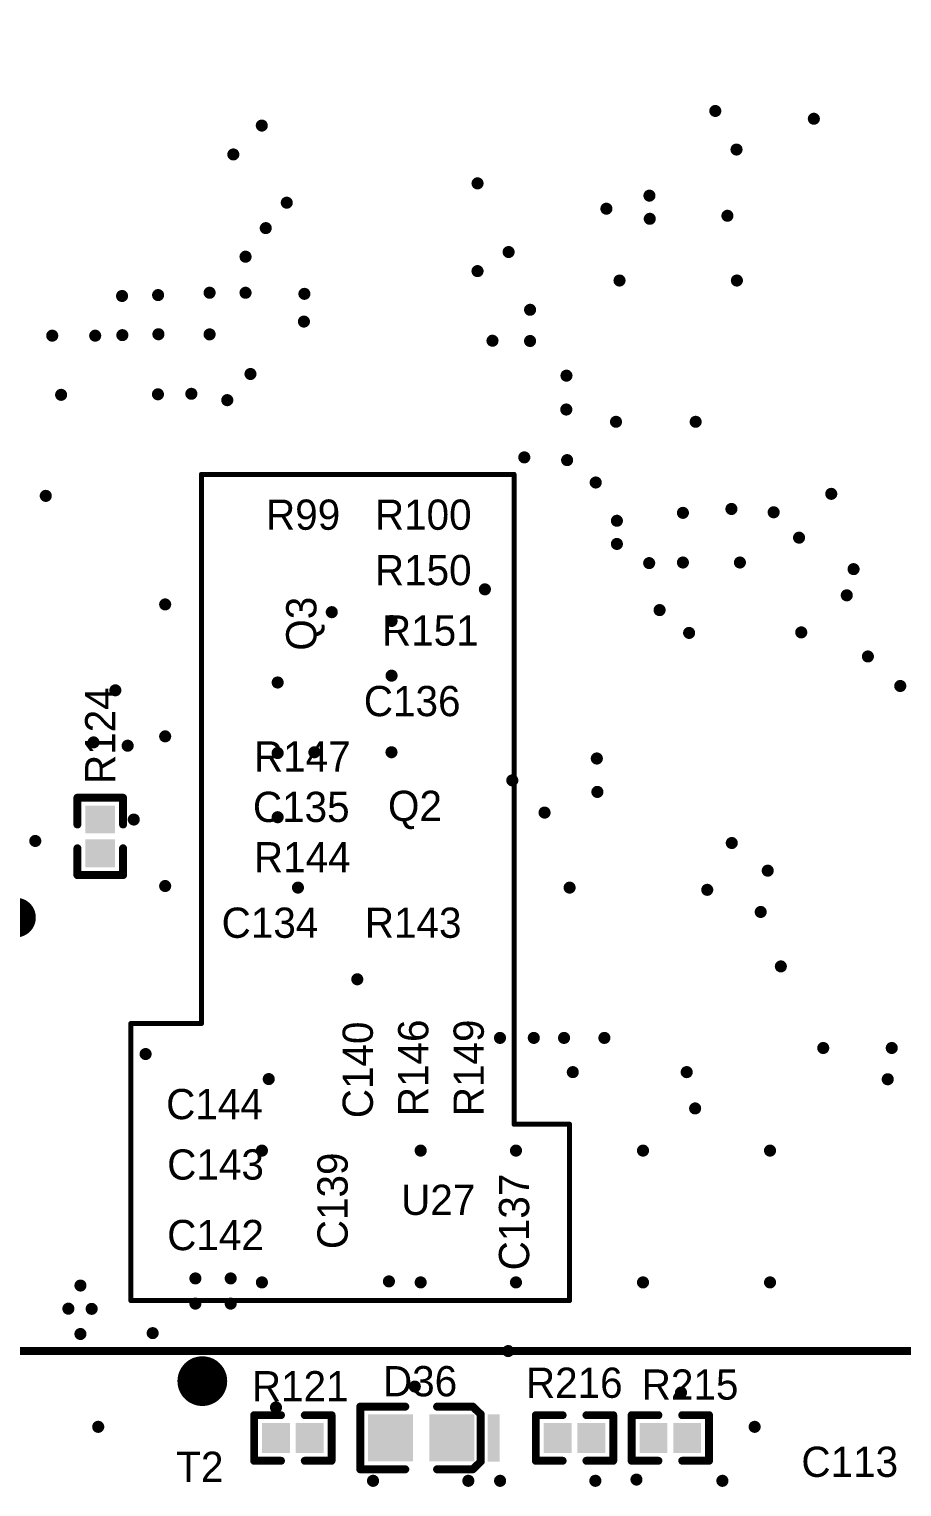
# Model space of a CAD drawing. Header units: millimetres. Extents: x 1205 to 1330, y 770 to 864.
# Drawn here: x 1230.05 to 1252.03, y 791.97 to 828.72 of the extents above; entities that cross this region are included whole.
import ezdxf

# ---------------------------------------------------------------- set-up
doc = ezdxf.new("R2010")
doc.units = ezdxf.units.MM
for name, color, linetype in [('Mechanical1', 6, 'Continuous'), ('PadHoleLayer', 156, 'Continuous'), ('TopOverlay', 2, 'Continuous'), ('TopPaste', 8, 'Continuous'), ('TopSolder', 216, 'Continuous'), ('ViaHoleLayer', 16, 'Continuous')]:
    doc.layers.add(name, color=color, linetype=linetype)

# ---------------------------------------------------------------- blocks, each defined once
blk = doc.blocks.new('0603_LED_S1_267')
at = {"layer": 'TopOverlay', "const_width": 0.2}
for points in [[(-1.3, 0.79), (-1.5, 0.597)], [(-0.4, 0.79), (-1.3, 0.79)], [(1.535, 0.79), (0.4, 0.79)], [(1.535, 0.79), (1.535, -0.79)], [(-1.5, 0.597), (-1.5, -0.597)], [(-1.3, -0.79), (-1.5, -0.597)], [(-0.4, -0.79), (-1.3, -0.79)], [(1.535, -0.79), (0.4, -0.79)]]:
    blk.add_lwpolyline(points, dxfattribs=at)
at = {"layer": 'TopOverlay', "const_width": 0.1}
for points in [[(-1.35, 0.79, 1), (-1.25, 0.79, 1)], [(-1.35, 0.79, 1), (-1.25, 0.79, 1)], [(-0.45, 0.79, 1), (-0.35, 0.79, 1)], [(0.35, 0.79, 1), (0.45, 0.79, 1)], [(1.485, 0.79, 1), (1.585, 0.79, 1)], [(1.485, 0.79, 1), (1.585, 0.79, 1)], [(-1.55, 0.597, 1), (-1.45, 0.597, 1)], [(-1.55, 0.597, 1), (-1.45, 0.597, 1)], [(-1.55, -0.597, 1), (-1.45, -0.597, 1)], [(-1.55, -0.597, 1), (-1.45, -0.597, 1)], [(-1.35, -0.79, 1), (-1.25, -0.79, 1)], [(-1.35, -0.79, 1), (-1.25, -0.79, 1)], [(-0.45, -0.79, 1), (-0.35, -0.79, 1)], [(0.35, -0.79, 1), (0.45, -0.79, 1)], [(1.485, -0.79, 1), (1.585, -0.79, 1)], [(1.485, -0.79, 1), (1.585, -0.79, 1)]]:
    blk.add_lwpolyline(points, format="xyb", close=True, dxfattribs=at)
at = {"layer": 'TopOverlay'}
blk.add_solid([(-1.975, -0.6), (-1.675, -0.6), (-1.975, 0.6), (-1.675, 0.6)], dxfattribs=at)
at = {"layer": 'TopPaste'}
for points in [[(-0.305, 0.49), (-1.235, 0.49), (-0.305, -0.49), (-1.235, -0.49)], [(1.235, 0.49), (0.305, 0.49), (1.235, -0.49), (0.305, -0.49)]]:
    blk.add_solid(points, dxfattribs=at)
at = {"layer": 'TopSolder'}
for points in [[(-0.203, 0.592), (-1.337, 0.592), (-0.203, -0.592), (-1.337, -0.592)], [(1.337, 0.592), (0.203, 0.592), (1.337, -0.592), (0.203, -0.592)]]:
    blk.add_solid(points, dxfattribs=at)
blk = doc.blocks.new('MEDC52_32F_PCIE_LOCK_L_B_331')
at = {"layer": 'PadHoleLayer'}
for points, const_width in [([(-12.9, 21.95, 1), (-12.1, 21.95, 1)], 0.8), ([(12.225, 21.95, 1), (12.775, 21.95, 1)], 0.55)]:
    blk.add_lwpolyline(points, format="xyb", close=True, dxfattribs=dict(at, const_width=const_width))
at = {"layer": 'TopSolder'}
for points, const_width in [([(-12.938, 21.95, 1), (-12.062, 21.95, 1)], 0.877), ([(12.187, 21.95, 1), (12.813, 21.95, 1)], 0.627)]:
    blk.add_lwpolyline(points, format="xyb", close=True, dxfattribs=dict(at, const_width=const_width))
blk = doc.blocks.new('0402_R_476')
at = {"layer": 'TopOverlay', "const_width": 0.2}
for points in [[(-0.975, 0.575), (-0.975, -0.575)], [(-0.3, 0.575), (-0.975, 0.575)], [(0.975, 0.575), (0.3, 0.575)], [(0.975, -0.575), (0.975, 0.575)], [(-0.3, -0.575), (-0.975, -0.575)], [(0.975, -0.575), (0.3, -0.575)]]:
    blk.add_lwpolyline(points, dxfattribs=at)
at = {"layer": 'TopOverlay', "const_width": 0.1}
for points in [[(-1.025, 0.575, 1), (-0.925, 0.575, 1)], [(-1.025, 0.575, 1), (-0.925, 0.575, 1)], [(-0.35, 0.575, 1), (-0.25, 0.575, 1)], [(0.25, 0.575, 1), (0.35, 0.575, 1)], [(0.925, 0.575, 1), (1.025, 0.575, 1)], [(0.925, 0.575, 1), (1.025, 0.575, 1)], [(-1.025, -0.575, 1), (-0.925, -0.575, 1)], [(-1.025, -0.575, 1), (-0.925, -0.575, 1)], [(-0.35, -0.575, 1), (-0.25, -0.575, 1)], [(0.25, -0.575, 1), (0.35, -0.575, 1)], [(0.925, -0.575, 1), (1.025, -0.575, 1)], [(0.925, -0.575, 1), (1.025, -0.575, 1)]]:
    blk.add_lwpolyline(points, format="xyb", close=True, dxfattribs=at)
at = {"layer": 'TopPaste'}
for points in [[(-0.725, -0.325), (-0.125, -0.325), (-0.725, 0.325), (-0.125, 0.325)], [(0.125, -0.325), (0.725, -0.325), (0.125, 0.325), (0.725, 0.325)]]:
    blk.add_solid(points, dxfattribs=at)
at = {"layer": 'TopSolder'}
for points in [[(-0.776, -0.376), (-0.074, -0.376), (-0.776, 0.376), (-0.074, 0.376)], [(0.074, -0.376), (0.776, -0.376), (0.074, 0.376), (0.776, 0.376)]]:
    blk.add_solid(points, dxfattribs=at)
blk = doc.blocks.new('0402_R_479')
at = {"layer": 'TopOverlay', "const_width": 0.2}
for points in [[(-0.975, 0.575), (-0.975, -0.575)], [(-0.975, 0.575), (-0.3, 0.575)], [(0.3, 0.575), (0.975, 0.575)], [(0.975, 0.575), (0.975, -0.575)], [(-0.3, -0.575), (-0.975, -0.575)], [(0.975, -0.575), (0.3, -0.575)]]:
    blk.add_lwpolyline(points, dxfattribs=at)
at = {"layer": 'TopOverlay', "const_width": 0.1}
for points in [[(-1.025, 0.575, 1), (-0.925, 0.575, 1)], [(-1.025, 0.575, 1), (-0.925, 0.575, 1)], [(-0.35, 0.575, 1), (-0.25, 0.575, 1)], [(0.25, 0.575, 1), (0.35, 0.575, 1)], [(0.925, 0.575, 1), (1.025, 0.575, 1)], [(0.925, 0.575, 1), (1.025, 0.575, 1)], [(-1.025, -0.575, 1), (-0.925, -0.575, 1)], [(-1.025, -0.575, 1), (-0.925, -0.575, 1)], [(-0.35, -0.575, 1), (-0.25, -0.575, 1)], [(0.25, -0.575, 1), (0.35, -0.575, 1)], [(0.925, -0.575, 1), (1.025, -0.575, 1)], [(0.925, -0.575, 1), (1.025, -0.575, 1)]]:
    blk.add_lwpolyline(points, format="xyb", close=True, dxfattribs=at)
at = {"layer": 'TopPaste'}
for points in [[(-0.725, -0.325), (-0.125, -0.325), (-0.725, 0.325), (-0.125, 0.325)], [(0.125, -0.325), (0.725, -0.325), (0.125, 0.325), (0.725, 0.325)]]:
    blk.add_solid(points, dxfattribs=at)
at = {"layer": 'TopSolder'}
for points in [[(-0.776, -0.376), (-0.074, -0.376), (-0.776, 0.376), (-0.074, 0.376)], [(0.074, -0.376), (0.776, -0.376), (0.074, 0.376), (0.776, 0.376)]]:
    blk.add_solid(points, dxfattribs=at)
blk = doc.blocks.new('0402_R_566')
at = {"layer": 'TopOverlay', "const_width": 0.2}
for points in [[(-0.975, -0.575), (-0.975, 0.575)], [(-0.975, 0.575), (-0.3, 0.575)], [(0.3, 0.575), (0.975, 0.575)], [(0.975, 0.575), (0.975, -0.575)], [(-0.975, -0.575), (-0.3, -0.575)], [(0.3, -0.575), (0.975, -0.575)]]:
    blk.add_lwpolyline(points, dxfattribs=at)
at = {"layer": 'TopOverlay', "const_width": 0.1}
for points in [[(-1.025, 0.575, 1), (-0.925, 0.575, 1)], [(-1.025, 0.575, 1), (-0.925, 0.575, 1)], [(-0.35, 0.575, 1), (-0.25, 0.575, 1)], [(0.25, 0.575, 1), (0.35, 0.575, 1)], [(0.925, 0.575, 1), (1.025, 0.575, 1)], [(0.925, 0.575, 1), (1.025, 0.575, 1)], [(-1.025, -0.575, 1), (-0.925, -0.575, 1)], [(-1.025, -0.575, 1), (-0.925, -0.575, 1)], [(-0.35, -0.575, 1), (-0.25, -0.575, 1)], [(0.25, -0.575, 1), (0.35, -0.575, 1)], [(0.925, -0.575, 1), (1.025, -0.575, 1)], [(0.925, -0.575, 1), (1.025, -0.575, 1)]]:
    blk.add_lwpolyline(points, format="xyb", close=True, dxfattribs=at)
at = {"layer": 'TopPaste'}
for points in [[(-0.725, -0.325), (-0.125, -0.325), (-0.725, 0.325), (-0.125, 0.325)], [(0.125, -0.325), (0.725, -0.325), (0.125, 0.325), (0.725, 0.325)]]:
    blk.add_solid(points, dxfattribs=at)
at = {"layer": 'TopSolder'}
for points in [[(-0.776, -0.376), (-0.074, -0.376), (-0.776, 0.376), (-0.074, 0.376)], [(0.074, -0.376), (0.776, -0.376), (0.074, 0.376), (0.776, 0.376)]]:
    blk.add_solid(points, dxfattribs=at)
blk = doc.blocks.new('0402_R_567')
at = {"layer": 'TopOverlay', "const_width": 0.2}
for points in [[(-0.975, -0.575), (-0.975, 0.575)], [(-0.975, 0.575), (-0.3, 0.575)], [(0.3, 0.575), (0.975, 0.575)], [(0.975, 0.575), (0.975, -0.575)], [(-0.975, -0.575), (-0.3, -0.575)], [(0.3, -0.575), (0.975, -0.575)]]:
    blk.add_lwpolyline(points, dxfattribs=at)
at = {"layer": 'TopOverlay', "const_width": 0.1}
for points in [[(-1.025, 0.575, 1), (-0.925, 0.575, 1)], [(-1.025, 0.575, 1), (-0.925, 0.575, 1)], [(-0.35, 0.575, 1), (-0.25, 0.575, 1)], [(0.25, 0.575, 1), (0.35, 0.575, 1)], [(0.925, 0.575, 1), (1.025, 0.575, 1)], [(0.925, 0.575, 1), (1.025, 0.575, 1)], [(-1.025, -0.575, 1), (-0.925, -0.575, 1)], [(-1.025, -0.575, 1), (-0.925, -0.575, 1)], [(-0.35, -0.575, 1), (-0.25, -0.575, 1)], [(0.25, -0.575, 1), (0.35, -0.575, 1)], [(0.925, -0.575, 1), (1.025, -0.575, 1)], [(0.925, -0.575, 1), (1.025, -0.575, 1)]]:
    blk.add_lwpolyline(points, format="xyb", close=True, dxfattribs=at)
at = {"layer": 'TopPaste'}
for points in [[(-0.725, -0.325), (-0.125, -0.325), (-0.725, 0.325), (-0.125, 0.325)], [(0.125, -0.325), (0.725, -0.325), (0.125, 0.325), (0.725, 0.325)]]:
    blk.add_solid(points, dxfattribs=at)
at = {"layer": 'TopSolder'}
for points in [[(-0.776, -0.376), (-0.074, -0.376), (-0.776, 0.376), (-0.074, 0.376)], [(0.074, -0.376), (0.776, -0.376), (0.074, 0.376), (0.776, 0.376)]]:
    blk.add_solid(points, dxfattribs=at)
blk = doc.blocks.new('CONN_SMD_80P_P0_50_DF12NA_3_0_80DP_0_5V_663')
at = {"layer": 'Mechanical1'}
for points, const_width in [([(-10.475, -1.5, 1), (-11.125, -1.5, 1)], 0.0254), ([(11.125, -1.5, 1), (10.475, -1.5, 1)], 0.0254), ([(-11.131, -1.5, 1), (-11.119, -1.5, 1)], 0.0127), ([(-10.481, -1.5, 1), (-10.469, -1.5, 1)], 0.0127), ([(10.469, -1.5, 1), (10.481, -1.5, 1)], 0.0127), ([(11.119, -1.5, 1), (11.131, -1.5, 1)], 0.0127)]:
    blk.add_lwpolyline(points, format="xyb", close=True, dxfattribs=dict(at, const_width=const_width))
at = {"layer": 'TopOverlay', "const_width": 0.254}
for points in [[(-11.35, 2.2), (-11.35, -2.2)], [(-11.35, 2.2), (-10.106, 2.2)], [(10.106, 2.2), (11.35, 2.2)], [(11.35, 2.2), (11.35, -2.2)], [(-11.35, -2.2), (-10.106, -2.2)], [(10.106, -2.2), (11.35, -2.2)]]:
    blk.add_lwpolyline(points, dxfattribs=at)
at = {"layer": 'TopOverlay'}
for points, const_width in [([(-11.414, 2.2, 1), (-11.287, 2.2, 1)], 0.127), ([(-11.414, 2.2, 1), (-11.287, 2.2, 1)], 0.127), ([(-10.17, 2.2, 1), (-10.043, 2.2, 1)], 0.127), ([(10.043, 2.2, 1), (10.17, 2.2, 1)], 0.127), ([(11.286, 2.2, 1), (11.413, 2.2, 1)], 0.127), ([(11.286, 2.2, 1), (11.413, 2.2, 1)], 0.127), ([(-11.414, -2.2, 1), (-11.287, -2.2, 1)], 0.127), ([(-11.414, -2.2, 1), (-11.287, -2.2, 1)], 0.127), ([(-10.17, -2.2, 1), (-10.043, -2.2, 1)], 0.127), ([(10.043, -2.2, 1), (10.17, -2.2, 1)], 0.127), ([(11.286, -2.2, 1), (11.413, -2.2, 1)], 0.127), ([(11.286, -2.2, 1), (11.413, -2.2, 1)], 0.127), ([(-10.67, -2.81, 1), (-11.17, -2.81, 1)], 0.5), ([(-11.295, -2.81, 1), (-11.045, -2.81, 1)], 0.25), ([(-10.795, -2.81, 1), (-10.545, -2.81, 1)], 0.25)]:
    blk.add_lwpolyline(points, format="xyb", close=True, dxfattribs=dict(at, const_width=const_width))
at = {"layer": 'TopPaste'}
for points in [[(-9.875, 1), (-9.625, 1), (-9.875, 2.6), (-9.625, 2.6)], [(-9.375, 1), (-9.125, 1), (-9.375, 2.6), (-9.125, 2.6)], [(-8.875, 1), (-8.625, 1), (-8.875, 2.6), (-8.625, 2.6)], [(-8.375, 1), (-8.125, 1), (-8.375, 2.6), (-8.125, 2.6)], [(-7.875, 1), (-7.625, 1), (-7.875, 2.6), (-7.625, 2.6)], [(-7.375, 1), (-7.125, 1), (-7.375, 2.6), (-7.125, 2.6)], [(-6.875, 1), (-6.625, 1), (-6.875, 2.6), (-6.625, 2.6)], [(-6.375, 1), (-6.125, 1), (-6.375, 2.6), (-6.125, 2.6)], [(-5.875, 1), (-5.625, 1), (-5.875, 2.6), (-5.625, 2.6)], [(-5.375, 1), (-5.125, 1), (-5.375, 2.6), (-5.125, 2.6)], [(-4.875, 1), (-4.625, 1), (-4.875, 2.6), (-4.625, 2.6)], [(-4.375, 1), (-4.125, 1), (-4.375, 2.6), (-4.125, 2.6)], [(-3.875, 1), (-3.625, 1), (-3.875, 2.6), (-3.625, 2.6)], [(-3.375, 1), (-3.125, 1), (-3.375, 2.6), (-3.125, 2.6)], [(-2.875, 1), (-2.625, 1), (-2.875, 2.6), (-2.625, 2.6)], [(-2.375, 1), (-2.125, 1), (-2.375, 2.6), (-2.125, 2.6)], [(-1.875, 1), (-1.625, 1), (-1.875, 2.6), (-1.625, 2.6)], [(-1.375, 1), (-1.125, 1), (-1.375, 2.6), (-1.125, 2.6)], [(-0.875, 1), (-0.625, 1), (-0.875, 2.6), (-0.625, 2.6)], [(-0.375, 1), (-0.125, 1), (-0.375, 2.6), (-0.125, 2.6)], [(0.125, 1), (0.375, 1), (0.125, 2.6), (0.375, 2.6)], [(0.625, 1), (0.875, 1), (0.625, 2.6), (0.875, 2.6)], [(1.125, 1), (1.375, 1), (1.125, 2.6), (1.375, 2.6)], [(1.625, 1), (1.875, 1), (1.625, 2.6), (1.875, 2.6)], [(2.125, 1), (2.375, 1), (2.125, 2.6), (2.375, 2.6)], [(2.625, 1), (2.875, 1), (2.625, 2.6), (2.875, 2.6)], [(3.125, 1), (3.375, 1), (3.125, 2.6), (3.375, 2.6)], [(3.625, 1), (3.875, 1), (3.625, 2.6), (3.875, 2.6)], [(4.125, 1), (4.375, 1), (4.125, 2.6), (4.375, 2.6)], [(4.625, 1), (4.875, 1), (4.625, 2.6), (4.875, 2.6)], [(5.125, 1), (5.375, 1), (5.125, 2.6), (5.375, 2.6)], [(5.625, 1), (5.875, 1), (5.625, 2.6), (5.875, 2.6)], [(6.125, 1), (6.375, 1), (6.125, 2.6), (6.375, 2.6)], [(6.625, 1), (6.875, 1), (6.625, 2.6), (6.875, 2.6)], [(7.125, 1), (7.375, 1), (7.125, 2.6), (7.375, 2.6)], [(7.625, 1), (7.875, 1), (7.625, 2.6), (7.875, 2.6)], [(8.125, 1), (8.375, 1), (8.125, 2.6), (8.375, 2.6)], [(8.625, 1), (8.875, 1), (8.625, 2.6), (8.875, 2.6)], [(9.125, 1), (9.375, 1), (9.125, 2.6), (9.375, 2.6)], [(9.625, 1), (9.875, 1), (9.625, 2.6), (9.875, 2.6)], [(-9.875, -2.6), (-9.625, -2.6), (-9.875, -1), (-9.625, -1)], [(-9.375, -2.6), (-9.125, -2.6), (-9.375, -1), (-9.125, -1)], [(-8.875, -2.6), (-8.625, -2.6), (-8.875, -1), (-8.625, -1)], [(-8.375, -2.6), (-8.125, -2.6), (-8.375, -1), (-8.125, -1)], [(-7.875, -2.6), (-7.625, -2.6), (-7.875, -1), (-7.625, -1)], [(-7.375, -2.6), (-7.125, -2.6), (-7.375, -1), (-7.125, -1)], [(-6.875, -2.6), (-6.625, -2.6), (-6.875, -1), (-6.625, -1)], [(-6.375, -2.6), (-6.125, -2.6), (-6.375, -1), (-6.125, -1)], [(-5.875, -2.6), (-5.625, -2.6), (-5.875, -1), (-5.625, -1)], [(-5.375, -2.6), (-5.125, -2.6), (-5.375, -1), (-5.125, -1)], [(-4.875, -2.6), (-4.625, -2.6), (-4.875, -1), (-4.625, -1)], [(-4.375, -2.6), (-4.125, -2.6), (-4.375, -1), (-4.125, -1)], [(-3.875, -2.6), (-3.625, -2.6), (-3.875, -1), (-3.625, -1)], [(-3.375, -2.6), (-3.125, -2.6), (-3.375, -1), (-3.125, -1)], [(-2.875, -2.6), (-2.625, -2.6), (-2.875, -1), (-2.625, -1)], [(-2.375, -2.6), (-2.125, -2.6), (-2.375, -1), (-2.125, -1)], [(-1.875, -2.6), (-1.625, -2.6), (-1.875, -1), (-1.625, -1)], [(-1.375, -2.6), (-1.125, -2.6), (-1.375, -1), (-1.125, -1)], [(-0.875, -2.6), (-0.625, -2.6), (-0.875, -1), (-0.625, -1)], [(-0.375, -2.6), (-0.125, -2.6), (-0.375, -1), (-0.125, -1)], [(0.125, -2.6), (0.375, -2.6), (0.125, -1), (0.375, -1)], [(0.625, -2.6), (0.875, -2.6), (0.625, -1), (0.875, -1)], [(1.125, -2.6), (1.375, -2.6), (1.125, -1), (1.375, -1)], [(1.625, -2.6), (1.875, -2.6), (1.625, -1), (1.875, -1)], [(2.125, -2.6), (2.375, -2.6), (2.125, -1), (2.375, -1)], [(2.625, -2.6), (2.875, -2.6), (2.625, -1), (2.875, -1)], [(3.125, -2.6), (3.375, -2.6), (3.125, -1), (3.375, -1)], [(3.625, -2.6), (3.875, -2.6), (3.625, -1), (3.875, -1)], [(4.125, -2.6), (4.375, -2.6), (4.125, -1), (4.375, -1)], [(4.625, -2.6), (4.875, -2.6), (4.625, -1), (4.875, -1)], [(5.125, -2.6), (5.375, -2.6), (5.125, -1), (5.375, -1)], [(5.625, -2.6), (5.875, -2.6), (5.625, -1), (5.875, -1)], [(6.125, -2.6), (6.375, -2.6), (6.125, -1), (6.375, -1)], [(6.625, -2.6), (6.875, -2.6), (6.625, -1), (6.875, -1)], [(7.125, -2.6), (7.375, -2.6), (7.125, -1), (7.375, -1)], [(7.625, -2.6), (7.875, -2.6), (7.625, -1), (7.875, -1)], [(8.125, -2.6), (8.375, -2.6), (8.125, -1), (8.375, -1)], [(8.625, -2.6), (8.875, -2.6), (8.625, -1), (8.875, -1)], [(9.125, -2.6), (9.375, -2.6), (9.125, -1), (9.375, -1)], [(9.625, -2.6), (9.875, -2.6), (9.625, -1), (9.875, -1)]]:
    blk.add_solid(points, dxfattribs=at)
at = {"layer": 'TopSolder'}
for points in [[(-9.977, 0.898), (-9.523, 0.898), (-9.977, 2.702), (-9.523, 2.702)], [(-9.477, 0.898), (-9.023, 0.898), (-9.477, 2.702), (-9.023, 2.702)], [(-8.977, 0.898), (-8.523, 0.898), (-8.977, 2.702), (-8.523, 2.702)], [(-8.477, 0.898), (-8.023, 0.898), (-8.477, 2.702), (-8.023, 2.702)], [(-7.977, 0.898), (-7.523, 0.898), (-7.977, 2.702), (-7.523, 2.702)], [(-7.477, 0.898), (-7.023, 0.898), (-7.477, 2.702), (-7.023, 2.702)], [(-6.977, 0.898), (-6.523, 0.898), (-6.977, 2.702), (-6.523, 2.702)], [(-6.477, 0.898), (-6.023, 0.898), (-6.477, 2.702), (-6.023, 2.702)], [(-5.977, 0.898), (-5.523, 0.898), (-5.977, 2.702), (-5.523, 2.702)], [(-5.477, 0.898), (-5.023, 0.898), (-5.477, 2.702), (-5.023, 2.702)], [(-4.977, 0.898), (-4.523, 0.898), (-4.977, 2.702), (-4.523, 2.702)], [(-4.477, 0.898), (-4.023, 0.898), (-4.477, 2.702), (-4.023, 2.702)], [(-3.977, 0.898), (-3.524, 0.898), (-3.977, 2.702), (-3.524, 2.702)], [(-3.477, 0.898), (-3.023, 0.898), (-3.477, 2.702), (-3.023, 2.702)], [(-2.977, 0.898), (-2.524, 0.898), (-2.977, 2.702), (-2.524, 2.702)], [(-2.477, 0.898), (-2.023, 0.898), (-2.477, 2.702), (-2.023, 2.702)], [(-1.977, 0.898), (-1.524, 0.898), (-1.977, 2.702), (-1.524, 2.702)], [(-1.477, 0.898), (-1.023, 0.898), (-1.477, 2.702), (-1.023, 2.702)], [(-0.977, 0.898), (-0.524, 0.898), (-0.977, 2.702), (-0.524, 2.702)], [(-0.477, 0.898), (-0.023, 0.898), (-0.477, 2.702), (-0.023, 2.702)], [(0.023, 0.898), (0.476, 0.898), (0.023, 2.702), (0.476, 2.702)], [(0.523, 0.898), (0.977, 0.898), (0.523, 2.702), (0.977, 2.702)], [(1.023, 0.898), (1.476, 0.898), (1.023, 2.702), (1.476, 2.702)], [(1.523, 0.898), (1.977, 0.898), (1.523, 2.702), (1.977, 2.702)], [(2.023, 0.898), (2.476, 0.898), (2.023, 2.702), (2.476, 2.702)], [(2.523, 0.898), (2.977, 0.898), (2.523, 2.702), (2.977, 2.702)], [(3.023, 0.898), (3.476, 0.898), (3.023, 2.702), (3.476, 2.702)], [(3.523, 0.898), (3.977, 0.898), (3.523, 2.702), (3.977, 2.702)], [(4.023, 0.898), (4.476, 0.898), (4.023, 2.702), (4.476, 2.702)], [(4.523, 0.898), (4.977, 0.898), (4.523, 2.702), (4.977, 2.702)], [(5.023, 0.898), (5.476, 0.898), (5.023, 2.702), (5.476, 2.702)], [(5.523, 0.898), (5.977, 0.898), (5.523, 2.702), (5.977, 2.702)], [(6.023, 0.898), (6.476, 0.898), (6.023, 2.702), (6.476, 2.702)], [(6.523, 0.898), (6.977, 0.898), (6.523, 2.702), (6.977, 2.702)], [(7.023, 0.898), (7.476, 0.898), (7.023, 2.702), (7.476, 2.702)], [(7.523, 0.898), (7.977, 0.898), (7.523, 2.702), (7.977, 2.702)], [(8.023, 0.898), (8.476, 0.898), (8.023, 2.702), (8.476, 2.702)], [(8.523, 0.898), (8.977, 0.898), (8.523, 2.702), (8.977, 2.702)], [(9.023, 0.898), (9.476, 0.898), (9.023, 2.702), (9.476, 2.702)], [(9.523, 0.898), (9.977, 0.898), (9.523, 2.702), (9.977, 2.702)], [(-9.977, -2.702), (-9.523, -2.702), (-9.977, -0.898), (-9.523, -0.898)], [(-9.477, -2.702), (-9.023, -2.702), (-9.477, -0.898), (-9.023, -0.898)], [(-8.977, -2.702), (-8.523, -2.702), (-8.977, -0.898), (-8.523, -0.898)], [(-8.477, -2.702), (-8.023, -2.702), (-8.477, -0.898), (-8.023, -0.898)], [(-7.977, -2.702), (-7.523, -2.702), (-7.977, -0.898), (-7.523, -0.898)], [(-7.477, -2.702), (-7.023, -2.702), (-7.477, -0.898), (-7.023, -0.898)], [(-6.977, -2.702), (-6.523, -2.702), (-6.977, -0.898), (-6.523, -0.898)], [(-6.477, -2.702), (-6.023, -2.702), (-6.477, -0.898), (-6.023, -0.898)], [(-5.977, -2.702), (-5.523, -2.702), (-5.977, -0.898), (-5.523, -0.898)], [(-5.477, -2.702), (-5.023, -2.702), (-5.477, -0.898), (-5.023, -0.898)], [(-4.977, -2.702), (-4.523, -2.702), (-4.977, -0.898), (-4.523, -0.898)], [(-4.477, -2.702), (-4.023, -2.702), (-4.477, -0.898), (-4.023, -0.898)], [(-3.977, -2.702), (-3.524, -2.702), (-3.977, -0.898), (-3.524, -0.898)], [(-3.477, -2.702), (-3.023, -2.702), (-3.477, -0.898), (-3.023, -0.898)], [(-2.977, -2.702), (-2.524, -2.702), (-2.977, -0.898), (-2.524, -0.898)], [(-2.477, -2.702), (-2.023, -2.702), (-2.477, -0.898), (-2.023, -0.898)], [(-1.977, -2.702), (-1.524, -2.702), (-1.977, -0.898), (-1.524, -0.898)], [(-1.477, -2.702), (-1.023, -2.702), (-1.477, -0.898), (-1.023, -0.898)], [(-0.977, -2.702), (-0.524, -2.702), (-0.977, -0.898), (-0.524, -0.898)], [(-0.477, -2.702), (-0.023, -2.702), (-0.477, -0.898), (-0.023, -0.898)], [(0.023, -2.702), (0.476, -2.702), (0.023, -0.898), (0.476, -0.898)], [(0.523, -2.702), (0.977, -2.702), (0.523, -0.898), (0.977, -0.898)], [(1.023, -2.702), (1.476, -2.702), (1.023, -0.898), (1.476, -0.898)], [(1.523, -2.702), (1.977, -2.702), (1.523, -0.898), (1.977, -0.898)], [(2.023, -2.702), (2.476, -2.702), (2.023, -0.898), (2.476, -0.898)], [(2.523, -2.702), (2.977, -2.702), (2.523, -0.898), (2.977, -0.898)], [(3.023, -2.702), (3.476, -2.702), (3.023, -0.898), (3.476, -0.898)], [(3.523, -2.702), (3.977, -2.702), (3.523, -0.898), (3.977, -0.898)], [(4.023, -2.702), (4.476, -2.702), (4.023, -0.898), (4.476, -0.898)], [(4.523, -2.702), (4.977, -2.702), (4.523, -0.898), (4.977, -0.898)], [(5.023, -2.702), (5.476, -2.702), (5.023, -0.898), (5.476, -0.898)], [(5.523, -2.702), (5.977, -2.702), (5.523, -0.898), (5.977, -0.898)], [(6.023, -2.702), (6.476, -2.702), (6.023, -0.898), (6.476, -0.898)], [(6.523, -2.702), (6.977, -2.702), (6.523, -0.898), (6.977, -0.898)], [(7.023, -2.702), (7.476, -2.702), (7.023, -0.898), (7.476, -0.898)], [(7.523, -2.702), (7.977, -2.702), (7.523, -0.898), (7.977, -0.898)], [(8.023, -2.702), (8.476, -2.702), (8.023, -0.898), (8.476, -0.898)], [(8.523, -2.702), (8.977, -2.702), (8.523, -0.898), (8.977, -0.898)], [(9.023, -2.702), (9.476, -2.702), (9.023, -0.898), (9.476, -0.898)], [(9.523, -2.702), (9.977, -2.702), (9.523, -0.898), (9.977, -0.898)]]:
    blk.add_solid(points, dxfattribs=at)

msp = doc.modelspace()

# ---------------------------------------------------------------- linework, layer by layer
at = {"layer": 'TopOverlay'}
for points, const_width in [([(1234.389, 803.655), (1234.389, 817.498)], 0.127), ([(1234.389, 817.498), (1242.263, 817.498)], 0.127), ([(1242.263, 801.115), (1242.263, 817.498)], 0.127), ([(1232.611, 796.67), (1232.611, 803.655)], 0.127), ([(1232.611, 803.655), (1234.008, 803.655)], 0.127), ([(1234.008, 803.655), (1234.389, 803.655)], 0.127), ([(1242.263, 801.115), (1243.66, 801.115)], 0.127), ([(1243.66, 796.67), (1243.66, 801.115)], 0.127), ([(1232.611, 796.67), (1243.66, 796.67)], 0.127), ([(1224.104, 795.397), (1264.553, 795.397)], 0.2)]:
    msp.add_lwpolyline(points, dxfattribs=dict(at, const_width=const_width))
at = {"layer": 'TopOverlay', "const_width": 0.0635}
for points in [[(1234.357, 817.498, 1), (1234.421, 817.498, 1)], [(1234.357, 817.498, 1), (1234.421, 817.498, 1)], [(1242.231, 817.498, 1), (1242.295, 817.498, 1)], [(1242.231, 817.498, 1), (1242.295, 817.498, 1)], [(1232.579, 803.655, 1), (1232.643, 803.655, 1)], [(1232.579, 803.655, 1), (1232.643, 803.655, 1)], [(1233.976, 803.655, 1), (1234.04, 803.655, 1)], [(1233.976, 803.655, 1), (1234.04, 803.655, 1)], [(1234.357, 803.655, 1), (1234.421, 803.655, 1)], [(1234.357, 803.655, 1), (1234.421, 803.655, 1)], [(1242.231, 801.115, 1), (1242.295, 801.115, 1)], [(1242.231, 801.115, 1), (1242.295, 801.115, 1)], [(1243.628, 801.115, 1), (1243.692, 801.115, 1)], [(1243.628, 801.115, 1), (1243.692, 801.115, 1)], [(1232.579, 796.67, 1), (1232.643, 796.67, 1)], [(1232.579, 796.67, 1), (1232.643, 796.67, 1)], [(1243.628, 796.67, 1), (1243.692, 796.67, 1)], [(1243.628, 796.67, 1), (1243.692, 796.67, 1)]]:
    msp.add_lwpolyline(points, format="xyb", close=True, dxfattribs=at)
at = {"layer": 'ViaHoleLayer', "const_width": 0.152}
for points in [[(1247.257, 826.66, 1), (1247.409, 826.66, 1)], [(1249.739, 826.464, 1), (1249.891, 826.464, 1)], [(1235.833, 826.292, 1), (1235.985, 826.292, 1)], [(1247.791, 825.688, 1), (1247.943, 825.688, 1)], [(1235.116, 825.564, 1), (1235.268, 825.564, 1)], [(1241.267, 824.835, 1), (1241.42, 824.835, 1)], [(1245.598, 824.526, 1), (1245.75, 824.526, 1)], [(1236.462, 824.348, 1), (1236.614, 824.348, 1)], [(1244.514, 824.196, 1), (1244.666, 824.196, 1)], [(1245.606, 823.942, 1), (1245.758, 823.942, 1)], [(1247.562, 824.018, 1), (1247.714, 824.018, 1)], [(1235.933, 823.707, 1), (1236.085, 823.707, 1)], [(1242.05, 823.104, 1), (1242.202, 823.104, 1)], [(1235.423, 822.986, 1), (1235.576, 822.986, 1)], [(1241.267, 822.623, 1), (1241.42, 822.623, 1)], [(1244.844, 822.386, 1), (1244.996, 822.386, 1)], [(1247.8, 822.386, 1), (1247.953, 822.386, 1)], [(1232.313, 821.996, 1), (1232.465, 821.996, 1)], [(1233.221, 822.019, 1), (1233.373, 822.019, 1)], [(1234.518, 822.077, 1), (1234.671, 822.077, 1)], [(1235.423, 822.077, 1), (1235.576, 822.077, 1)], [(1236.906, 822.05, 1), (1237.058, 822.05, 1)], [(1242.591, 821.648, 1), (1242.743, 821.648, 1)], [(1236.894, 821.351, 1), (1237.046, 821.351, 1)], [(1230.554, 820.996, 1), (1230.706, 820.996, 1)], [(1231.636, 820.995, 1), (1231.788, 820.995, 1)], [(1232.321, 821.009, 1), (1232.473, 821.009, 1)], [(1233.229, 821.032, 1), (1233.382, 821.032, 1)], [(1234.518, 821.028, 1), (1234.671, 821.028, 1)], [(1241.644, 820.868, 1), (1241.796, 820.868, 1)], [(1242.591, 820.861, 1), (1242.743, 820.861, 1)], [(1235.548, 820.03, 1), (1235.7, 820.03, 1)], [(1243.508, 819.987, 1), (1243.66, 819.987, 1)], [(1230.778, 819.504, 1), (1230.93, 819.504, 1)], [(1233.217, 819.518, 1), (1233.369, 819.518, 1)], [(1234.059, 819.53, 1), (1234.211, 819.53, 1)], [(1234.963, 819.37, 1), (1235.116, 819.37, 1)], [(1243.503, 819.134, 1), (1243.656, 819.134, 1)], [(1244.756, 818.824, 1), (1244.908, 818.824, 1)], [(1246.762, 818.824, 1), (1246.914, 818.824, 1)], [(1242.445, 817.927, 1), (1242.598, 817.927, 1)], [(1243.524, 817.858, 1), (1243.676, 817.858, 1)], [(1244.244, 817.294, 1), (1244.397, 817.294, 1)], [(1230.391, 816.957, 1), (1230.544, 816.957, 1)], [(1250.178, 817.008, 1), (1250.33, 817.008, 1)], [(1246.441, 816.529, 1), (1246.593, 816.529, 1)], [(1247.663, 816.627, 1), (1247.816, 816.627, 1)], [(1248.727, 816.543, 1), (1248.879, 816.543, 1)], [(1244.778, 816.329, 1), (1244.93, 816.329, 1)], [(1244.778, 815.745, 1), (1244.93, 815.745, 1)], [(1249.367, 815.903, 1), (1249.519, 815.903, 1)], [(1245.591, 815.262, 1), (1245.743, 815.262, 1)], [(1246.441, 815.277, 1), (1246.593, 815.277, 1)], [(1247.877, 815.277, 1), (1248.029, 815.277, 1)], [(1250.74, 815.11, 1), (1250.892, 815.11, 1)], [(1241.452, 814.6, 1), (1241.605, 814.6, 1)], [(1233.399, 814.221, 1), (1233.551, 814.221, 1)], [(1250.569, 814.45, 1), (1250.721, 814.45, 1)], [(1237.595, 814.025, 1), (1237.748, 814.025, 1)], [(1245.853, 814.077, 1), (1246.006, 814.077, 1)], [(1239.101, 813.804, 1), (1239.254, 813.804, 1)], [(1246.597, 813.502, 1), (1246.749, 813.502, 1)], [(1249.421, 813.515, 1), (1249.574, 813.515, 1)], [(1251.101, 812.908, 1), (1251.253, 812.908, 1)], [(1239.101, 812.424, 1), (1239.254, 812.424, 1)], [(1232.144, 812.055, 1), (1232.296, 812.055, 1)], [(1236.232, 812.252, 1), (1236.385, 812.252, 1)], [(1251.915, 812.164, 1), (1252.068, 812.164, 1)], [(1231.594, 810.742, 1), (1231.746, 810.742, 1)], [(1232.454, 810.658, 1), (1232.607, 810.658, 1)], [(1233.399, 810.894, 1), (1233.551, 810.894, 1)], [(1236.232, 810.474, 1), (1236.385, 810.474, 1)], [(1237.158, 810.493, 1), (1237.311, 810.493, 1)], [(1239.1, 810.493, 1), (1239.252, 810.493, 1)], [(1244.272, 810.336, 1), (1244.425, 810.336, 1)], [(1242.143, 809.784, 1), (1242.296, 809.784, 1)], [(1244.286, 809.494, 1), (1244.439, 809.494, 1)], [(1232.608, 808.797, 1), (1232.76, 808.797, 1)], [(1236.232, 808.856, 1), (1236.385, 808.856, 1)], [(1242.955, 808.972, 1), (1243.108, 808.972, 1)], [(1230.127, 808.257, 1), (1230.279, 808.257, 1)], [(1247.672, 808.205, 1), (1247.824, 808.205, 1)], [(1248.578, 807.508, 1), (1248.73, 807.508, 1)], [(1233.399, 807.121, 1), (1233.551, 807.121, 1)], [(1236.744, 807.081, 1), (1236.896, 807.081, 1)], [(1243.587, 807.081, 1), (1243.739, 807.081, 1)], [(1247.054, 807.025, 1), (1247.206, 807.025, 1)], [(1248.4, 806.467, 1), (1248.552, 806.467, 1)], [(1248.908, 805.095, 1), (1249.06, 805.095, 1)], [(1238.239, 804.77, 1), (1238.391, 804.77, 1)], [(1241.833, 803.292, 1), (1241.985, 803.292, 1)], [(1242.685, 803.292, 1), (1242.837, 803.292, 1)], [(1243.447, 803.292, 1), (1243.599, 803.292, 1)], [(1244.463, 803.292, 1), (1244.615, 803.292, 1)], [(1232.906, 802.885, 1), (1233.058, 802.885, 1)], [(1249.975, 803.038, 1), (1250.127, 803.038, 1)], [(1251.702, 803.038, 1), (1251.854, 803.038, 1)], [(1236.008, 802.254, 1), (1236.16, 802.254, 1)], [(1243.667, 802.429, 1), (1243.819, 802.429, 1)], [(1246.536, 802.429, 1), (1246.689, 802.429, 1)], [(1251.6, 802.25, 1), (1251.753, 802.25, 1)], [(1246.749, 801.514, 1), (1246.901, 801.514, 1)], [(1235.835, 800.451, 1), (1235.988, 800.451, 1)], [(1239.835, 800.451, 1), (1239.988, 800.451, 1)], [(1242.235, 800.451, 1), (1242.388, 800.451, 1)], [(1245.435, 800.451, 1), (1245.588, 800.451, 1)], [(1248.635, 800.451, 1), (1248.788, 800.451, 1)], [(1231.265, 797.049, 1), (1231.417, 797.049, 1)], [(1234.161, 797.228, 1), (1234.313, 797.228, 1)], [(1235.05, 797.228, 1), (1235.202, 797.228, 1)], [(1235.835, 797.128, 1), (1235.988, 797.128, 1)], [(1239.035, 797.154, 1), (1239.188, 797.154, 1)], [(1239.835, 797.128, 1), (1239.988, 797.128, 1)], [(1242.235, 797.128, 1), (1242.388, 797.128, 1)], [(1245.435, 797.128, 1), (1245.588, 797.128, 1)], [(1248.635, 797.128, 1), (1248.788, 797.128, 1)], [(1234.161, 796.593, 1), (1234.313, 796.593, 1)], [(1235.05, 796.593, 1), (1235.202, 796.593, 1)], [(1230.96, 796.466, 1), (1231.113, 796.466, 1)], [(1231.547, 796.461, 1), (1231.699, 796.461, 1)], [(1233.084, 795.849, 1), (1233.236, 795.849, 1)], [(1231.265, 795.828, 1), (1231.417, 795.828, 1)], [(1242.04, 795.397, 1), (1242.192, 795.397, 1)], [(1239.688, 794.503, 1), (1239.84, 794.503, 1)], [(1246.393, 794.351, 1), (1246.546, 794.351, 1)], [(1236.19, 793.975, 1), (1236.343, 793.975, 1)], [(1231.712, 793.487, 1), (1231.865, 793.487, 1)], [(1248.248, 793.487, 1), (1248.4, 793.487, 1)], [(1245.271, 792.157, 1), (1245.423, 792.157, 1)], [(1238.635, 792.126, 1), (1238.788, 792.126, 1)], [(1241.035, 792.126, 1), (1241.188, 792.126, 1)], [(1241.835, 792.126, 1), (1241.988, 792.126, 1)], [(1244.235, 792.126, 1), (1244.388, 792.126, 1)], [(1247.435, 792.126, 1), (1247.588, 792.126, 1)]]:
    msp.add_lwpolyline(points, format="xyb", close=True, dxfattribs=at)

# ---------------------------------------------------------------- block references
for name, p, rotation in [('CONN_SMD_80P_P0_50_DF12NA_3_0_80DP_0_5V_663', (1226.907, 817.246), 90), ('0402_R_479', (1231.839, 808.372), 90), ('MEDC52_32F_PCIE_LOCK_L_B_331', (1246.911, 816.589), 180), ('0402_R_476', (1236.692, 793.206), 180), ('0603_LED_S1_267', (1239.924, 793.206), 180)]:
    msp.add_blockref(name, p, dxfattribs=dict(rotation=rotation))
for name, p in [('0402_R_567', (1243.787, 793.206)), ('0402_R_566', (1246.2, 793.206))]:
    msp.add_blockref(name, p)

# ---------------------------------------------------------------- texts
at = {"layer": 'TopOverlay'}
for s, p in [('R99', (1236.015, 816.102)), ('R100', (1238.758, 816.102)), ('R150', (1238.758, 814.705)), ('R151', (1238.936, 813.181)), ('C136', (1238.479, 811.403)), ('R147', (1235.71, 810.006)), ('C135', (1235.685, 808.736)), ('Q2', (1239.088, 808.761)), ('R144', (1235.71, 807.466)), ('C134', (1234.897, 805.815)), ('R143', (1238.504, 805.815)), ('C144', (1233.5, 801.243)), ('C143', (1233.526, 799.719)), ('U27', (1239.418, 798.83)), ('C142', (1233.526, 797.941)), ('R121', (1235.659, 794.13)), ('D36', (1238.961, 794.257)), ('R216', (1242.562, 794.218)), ('R215', (1245.479, 794.172)), ('T2', (1233.754, 792.098)), ('C113', (1249.502, 792.225))]:
    msp.add_text(s, height=0.762, dxfattribs=at).set_placement(p)
for s, p in [('Q3', (1237.285, 813.054)), ('R124', (1232.22, 809.694)), ('R146', (1240.104, 801.319)), ('R149', (1241.501, 801.319)), ('C140', (1238.707, 801.268)), ('C139', (1238.072, 797.966)), ('C137', (1242.644, 797.432))]:
    msp.add_text(s, height=0.762, rotation=90, dxfattribs=at).set_placement(p)

doc.saveas('drawing.dxf')
